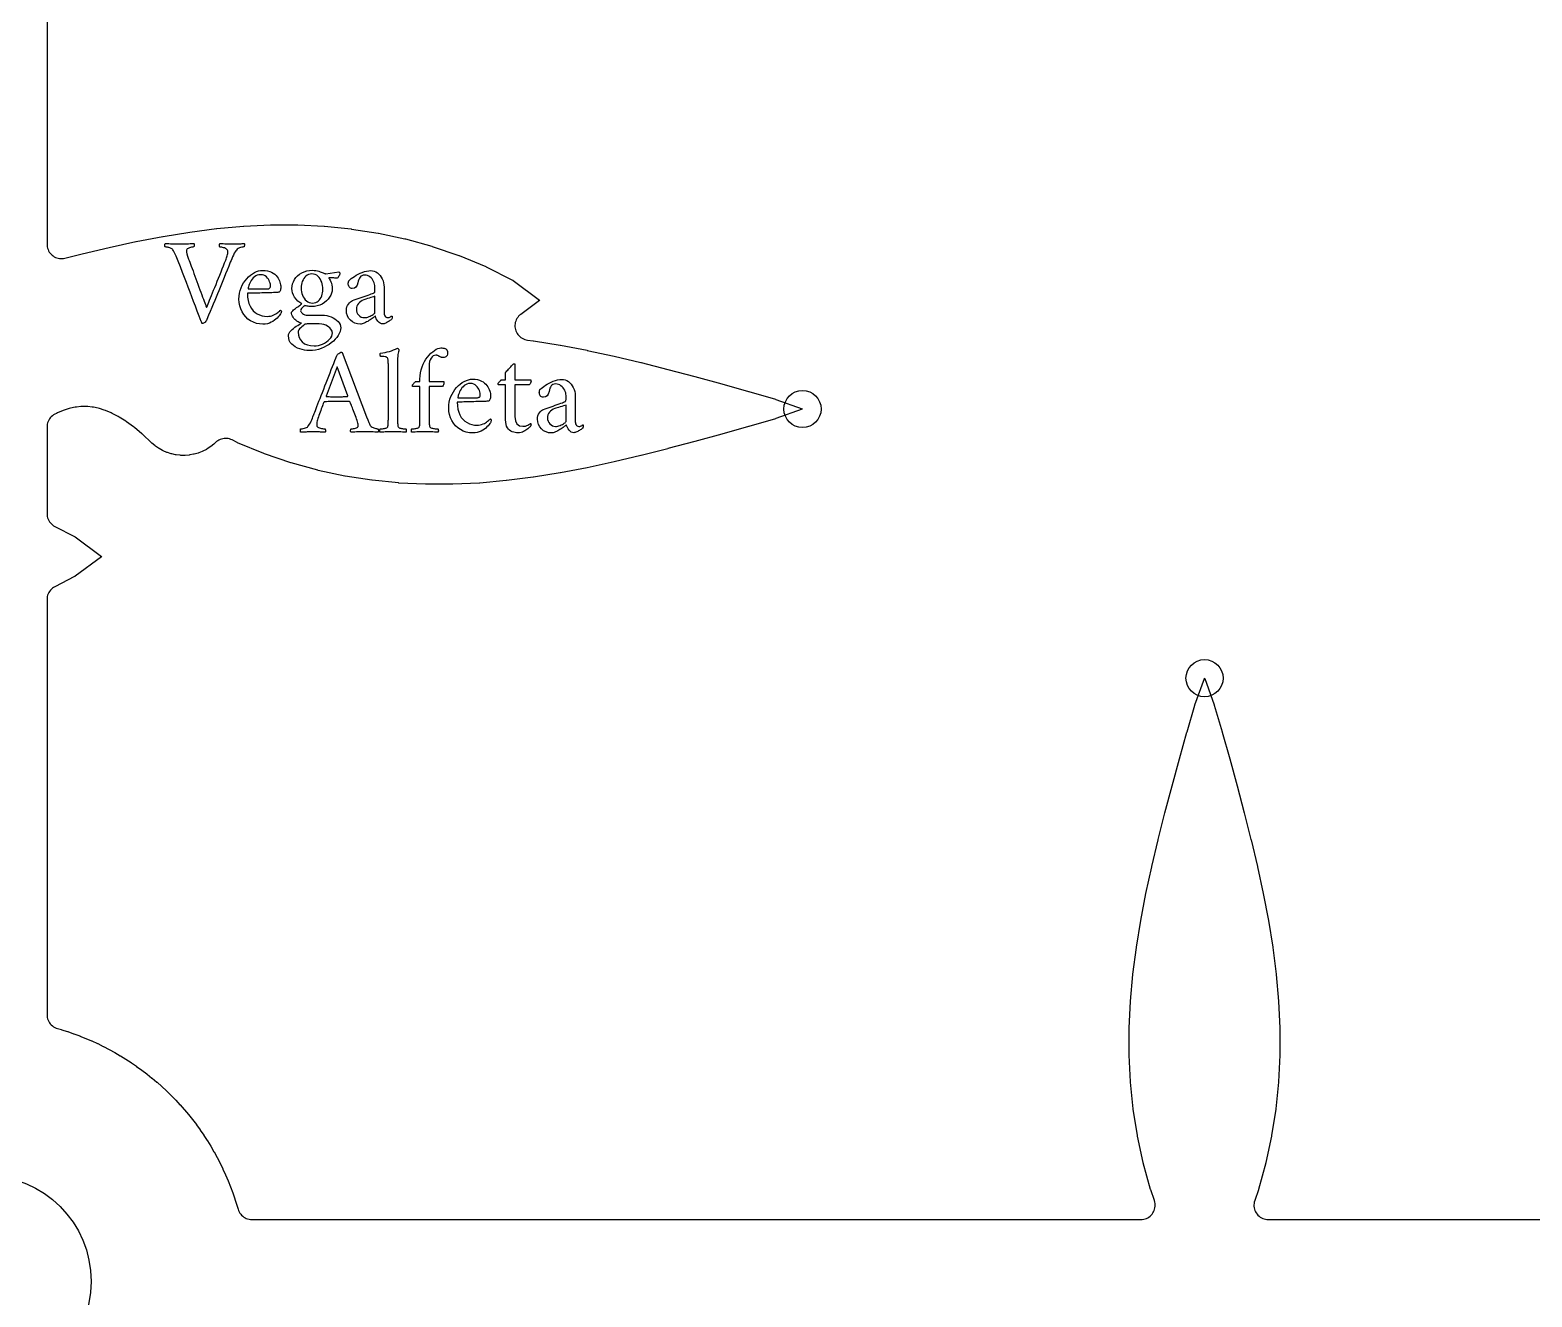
# Model space of a CAD drawing. Header units: millimetres. Extents: x -54 to 54, y -54 to 54.
# Drawn here: x 0.78 to 26.99, y -0.27 to 21.83 of the extents above; entities that cross this region are included whole.
import ezdxf

# ---------------------------------------------------------------- set-up
doc = ezdxf.new("R2010")
doc.units = ezdxf.units.MM
for name, color, linetype in [('CUT_INNER', 6, 'Continuous'), ('ENGRAVE', 7, 'Continuous'), ('TEXT', 5, 'Continuous')]:
    doc.layers.add(name, color=color, linetype=linetype)

msp = doc.modelspace()

# ---------------------------------------------------------------- linework, layer by layer
at = {"layer": 'CUT_INNER'}
msp.add_lwpolyline([(1.08, 46.7017), (1.08, 18.0914), (1.0811, 18.0675), (1.0846, 18.0438), (1.0902, 18.0206), (1.0981, 17.998), (1.1081, 17.9762), (1.1201, 17.9556), (1.134, 17.9361), (1.1498, 17.9181), (1.1672, 17.9017), (1.186, 17.887), (1.2062, 17.8742), (1.2276, 17.8633), (1.2498, 17.8546), (1.2728, 17.848), (1.2963, 17.8436), (1.3202, 17.8416), (1.3441, 17.8418), (1.3679, 17.8443), (1.3913, 17.849), (1.6931, 17.9254), (1.6949, 17.9258), (2.1624, 18.0366), (2.1648, 18.0371), (2.6317, 18.1382), (2.6346, 18.1388), (3.1009, 18.228), (3.1045, 18.2286), (3.5702, 18.3039), (3.5743, 18.3045), (4.0395, 18.3639), (4.0442, 18.3644), (4.5088, 18.4058), (4.514, 18.4062), (4.9781, 18.4279), (4.9838, 18.4281), (5.4474, 18.4284), (5.4536, 18.4283), (5.9168, 18.4058), (5.9233, 18.4053), (6.3863, 18.3585), (6.393, 18.3576), (6.8558, 18.2854), (6.8626, 18.2841), (7.3253, 18.185), (7.3323, 18.1833), (7.7948, 18.0561), (7.8019, 18.0539), (8.2641, 17.8966), (8.2716, 17.8938), (8.733, 17.7029), (8.7418, 17.6988), (9.2024, 17.465), (9.2069, 17.4625), (9.2113, 17.4596), (9.6717, 17.1188), (9.6761, 17.1151), (9.6717, 17.1115), (9.3443, 16.8691), (9.3251, 16.8534), (9.3076, 16.8359), (9.2919, 16.8168), (9.2782, 16.7962), (9.2666, 16.7743), (9.2573, 16.7514), (9.2502, 16.7277), (9.2455, 16.7034), (9.2432, 16.6787), (9.2434, 16.654), (9.246, 16.6293), (9.2511, 16.6051), (9.2585, 16.5815), (9.2682, 16.5587), (9.2802, 16.537), (9.2942, 16.5166), (9.3102, 16.4977), (9.3279, 16.4805), (9.3473, 16.465), (9.3681, 16.4516), (9.3901, 16.4403), (9.4132, 16.4313), (9.437, 16.4246), (9.4614, 16.4202), (9.5627, 16.4073), (9.5668, 16.4067), (10.0325, 16.3314), (10.0361, 16.3307), (10.5024, 16.2415), (10.5053, 16.2409), (10.9722, 16.1399), (10.9746, 16.1393), (11.4421, 16.0286), (11.4439, 16.0281), (11.9119, 15.9097), (11.9133, 15.9093), (12.3811, 15.7853), (12.8509, 15.6566), (13.3206, 15.5244), (13.3219, 15.524), (13.7872, 15.3877), (13.7944, 15.3853), (14.2544, 15.22), (14.2596, 15.2179), (14.2544, 15.2157), (13.7944, 15.0504), (13.7872, 15.0481), (13.3219, 14.9117), (13.3206, 14.9114), (12.8525, 14.7796), (12.3831, 14.651), (11.9133, 14.5264), (11.9119, 14.526), (11.4439, 14.4076), (11.4421, 14.4072), (10.9746, 14.2964), (10.9722, 14.2959), (10.5053, 14.1948), (10.5024, 14.1942), (10.0361, 14.105), (10.0325, 14.1044), (9.5668, 14.0291), (9.5627, 14.0285), (9.0975, 13.9691), (9.0928, 13.9686), (8.6282, 13.9272), (8.623, 13.9268), (8.1589, 13.9051), (8.1532, 13.9049), (7.6896, 13.9046), (7.6834, 13.9047), (7.2202, 13.9272), (7.2137, 13.9277), (6.7507, 13.9745), (6.744, 13.9754), (6.2812, 14.0476), (6.2744, 14.0489), (5.8117, 14.1479), (5.8048, 14.1497), (5.3423, 14.2769), (5.3351, 14.2791), (4.8729, 14.4364), (4.8654, 14.4392), (4.404, 14.6301), (4.3952, 14.6342), (4.3084, 14.6782), (4.2867, 14.688), (4.2641, 14.6956), (4.241, 14.7011), (4.2174, 14.7043), (4.1936, 14.7053), (4.1698, 14.704), (4.1463, 14.7005), (4.1232, 14.6947), (4.1007, 14.6867), (4.0791, 14.6767), (4.0586, 14.6646), (4.0393, 14.6507), (4.0214, 14.635), (3.9988, 14.613), (3.9895, 14.605), (3.9369, 14.5632), (3.9269, 14.556), (3.8704, 14.5196), (3.8598, 14.5135), (3.8, 14.4828), (3.7888, 14.4777), (3.7263, 14.4531), (3.7147, 14.4491), (3.6501, 14.4307), (3.6381, 14.4279), (3.572, 14.4159), (3.5598, 14.4143), (3.4928, 14.4088), (3.4806, 14.4084), (3.4134, 14.4095), (3.4012, 14.4103), (3.3344, 14.418), (3.3223, 14.42), (3.2566, 14.4342), (3.2447, 14.4374), (3.1808, 14.458), (3.1693, 14.4623), (3.1076, 14.489), (3.0966, 14.4945), (3.0379, 14.5271), (3.0275, 14.5336), (2.9722, 14.5719), (2.9625, 14.5793), (2.9089, 14.6248), (2.9043, 14.6289), (2.747, 14.7763), (2.7361, 14.7859), (2.6041, 14.8959), (2.5914, 14.9058), (2.4676, 14.996), (2.4528, 15.006), (2.338, 15.0777), (2.321, 15.0874), (2.2159, 15.1421), (2.1966, 15.1512), (2.1012, 15.1909), (2.0796, 15.1987), (1.9934, 15.2257), (1.9698, 15.2318), (1.891, 15.2482), (1.8659, 15.2521), (1.7921, 15.2598), (1.7662, 15.2611), (1.6942, 15.2611), (1.6683, 15.2598), (1.5945, 15.2521), (1.5694, 15.2482), (1.4906, 15.2318), (1.467, 15.2257), (1.3807, 15.1987), (1.3592, 15.1909), (1.2638, 15.1512), (1.2445, 15.1421), (1.2146, 15.1266), (1.1932, 15.114), (1.1731, 15.0995), (1.1546, 15.083), (1.1379, 15.0647), (1.123, 15.0449), (1.1101, 15.0237), (1.0994, 15.0014), (1.091, 14.9781), (1.0849, 14.9541), (1.0812, 14.9296), (1.08, 14.9048), (1.08, 13.3918), (1.0813, 13.3668), (1.085, 13.3421), (1.0912, 13.3178), (1.0998, 13.2943), (1.1107, 13.2718), (1.1238, 13.2505), (1.1389, 13.2306), (1.156, 13.2123), (1.1748, 13.1958), (1.1951, 13.1813), (1.2168, 13.1689), (1.5615, 12.9939), (1.5661, 12.9913), (1.5704, 12.9884), (2.0308, 12.6476), (2.0353, 12.644), (2.0308, 12.6403), (1.5704, 12.2995), (1.5661, 12.2966), (1.5615, 12.294), (1.2168, 12.1191), (1.1951, 12.1067), (1.1748, 12.0921), (1.156, 12.0756), (1.1389, 12.0574), (1.1238, 12.0374), (1.1107, 12.0161), (1.0998, 11.9936), (1.0912, 11.9701), (1.085, 11.9459), (1.0813, 11.9211), (1.08, 11.8962), (1.08, 4.6534), (1.0812, 4.6286), (1.0849, 4.6041), (1.091, 4.5801), (1.0994, 4.5568), (1.1101, 4.5345), (1.1229, 4.5133), (1.1378, 4.4935), (1.1546, 4.4752), (1.173, 4.4588), (1.1931, 4.4442), (1.2144, 4.4317), (1.237, 4.4213), (1.2604, 4.4132), (1.3309, 4.3928), (1.3339, 4.3919), (1.4383, 4.3588), (1.4412, 4.3578), (1.5449, 4.3222), (1.5478, 4.3212), (1.6505, 4.283), (1.6533, 4.2819), (1.7551, 4.2412), (1.7579, 4.24), (1.8586, 4.1968), (1.8615, 4.1956), (1.9611, 4.1499), (1.9639, 4.1486), (2.0623, 4.1006), (2.0651, 4.0992), (2.1623, 4.0487), (2.1651, 4.0473), (2.2611, 3.9944), (2.2637, 3.9929), (2.3584, 3.9377), (2.361, 3.9362), (2.4543, 3.8787), (2.4569, 3.877), (2.5488, 3.8173), (2.5513, 3.8156), (2.6417, 3.7536), (2.6442, 3.7518), (2.733, 3.6876), (2.7355, 3.6858), (2.8227, 3.6194), (2.8251, 3.6176), (2.9107, 3.5491), (2.913, 3.5471), (2.9969, 3.4766), (2.9992, 3.4746), (3.0813, 3.402), (3.0836, 3.3999), (3.1639, 3.3253), (3.1661, 3.3232), (3.2445, 3.2467), (3.2467, 3.2445), (3.3232, 3.1661), (3.3253, 3.1639), (3.3999, 3.0836), (3.402, 3.0813), (3.4746, 2.9992), (3.4766, 2.9969), (3.5471, 2.913), (3.5491, 2.9107), (3.6176, 2.8251), (3.6194, 2.8227), (3.6858, 2.7355), (3.6876, 2.733), (3.7518, 2.6442), (3.7536, 2.6417), (3.8156, 2.5513), (3.8173, 2.5488), (3.877, 2.4569), (3.8787, 2.4543), (3.9362, 2.361), (3.9377, 2.3584), (3.9929, 2.2637), (3.9944, 2.2611), (4.0473, 2.1651), (4.0487, 2.1623), (4.0992, 2.0651), (4.1006, 2.0623), (4.1486, 1.9639), (4.1499, 1.9611), (4.1956, 1.8615), (4.1968, 1.8586), (4.24, 1.7579), (4.2412, 1.7551), (4.2819, 1.6533), (4.283, 1.6505), (4.3212, 1.5478), (4.3222, 1.5449), (4.3578, 1.4412), (4.3588, 1.4383), (4.3919, 1.3339), (4.3928, 1.3309), (4.4132, 1.2604), (4.4213, 1.237), (4.4317, 1.2144), (4.4442, 1.1931), (4.4588, 1.173), (4.4752, 1.1546), (4.4935, 1.1378), (4.5133, 1.1229), (4.5345, 1.1101), (4.5568, 1.0994), (4.5801, 1.091), (4.6041, 1.0849), (4.6286, 1.0812), (4.6534, 1.08), (20.1624, 1.08), (20.1873, 1.0812), (20.212, 1.085), (20.2362, 1.0912), (20.2597, 1.0997), (20.2821, 1.1106), (20.3034, 1.1236), (20.3233, 1.1387), (20.3416, 1.1557), (20.3581, 1.1745), (20.3726, 1.1948), (20.3851, 1.2165), (20.3953, 1.2392), (20.4032, 1.2629), (20.4087, 1.2873), (20.4117, 1.3121), (20.4123, 1.3371), (20.4103, 1.362), (20.4059, 1.3865), (20.399, 1.4106), (20.3352, 1.5981), (20.333, 1.6052), (20.2058, 2.0677), (20.2041, 2.0747), (20.105, 2.5374), (20.1038, 2.5442), (20.0315, 3.007), (20.0306, 3.0137), (19.9839, 3.4767), (19.9834, 3.4832), (19.9609, 3.9464), (19.9607, 3.9526), (19.9611, 4.4162), (19.9612, 4.4219), (19.9829, 4.886), (19.9833, 4.8912), (20.0247, 5.3558), (20.0252, 5.3605), (20.0846, 5.8257), (20.0852, 5.8298), (20.1605, 6.2955), (20.1611, 6.2991), (20.2504, 6.7654), (20.251, 6.7683), (20.352, 7.2352), (20.3526, 7.2376), (20.4633, 7.7051), (20.4638, 7.7069), (20.5822, 8.1749), (20.5825, 8.1762), (20.7066, 8.6441), (20.8353, 9.1139), (20.9675, 9.5836), (20.9679, 9.5849), (21.1042, 10.0502), (21.1065, 10.0574), (21.2718, 10.5174), (21.274, 10.5225), (21.2762, 10.5174), (21.4415, 10.0574), (21.4438, 10.0502), (21.5801, 9.5849), (21.5805, 9.5836), (21.7123, 9.1155), (21.8409, 8.6461), (21.9655, 8.1762), (21.9658, 8.1749), (22.0842, 7.7069), (22.0847, 7.7051), (22.1954, 7.2376), (22.196, 7.2352), (22.297, 6.7683), (22.2976, 6.7654), (22.3869, 6.2991), (22.3875, 6.2955), (22.4628, 5.8298), (22.4634, 5.8257), (22.5228, 5.3605), (22.5233, 5.3558), (22.5647, 4.8912), (22.5651, 4.886), (22.5868, 4.4219), (22.5869, 4.4162), (22.5873, 3.9526), (22.5871, 3.9464), (22.5646, 3.4832), (22.5641, 3.4767), (22.5174, 3.0137), (22.5165, 3.007), (22.4442, 2.5442), (22.443, 2.5374), (22.3439, 2.0747), (22.3422, 2.0677), (22.215, 1.6052), (22.2128, 1.5981), (22.149, 1.4106), (22.1421, 1.3865), (22.1377, 1.362), (22.1357, 1.3371), (22.1363, 1.3121), (22.1393, 1.2873), (22.1448, 1.2629), (22.1527, 1.2392), (22.1629, 1.2165), (22.1754, 1.1948), (22.1899, 1.1745), (22.2064, 1.1557), (22.2247, 1.1387), (22.2446, 1.1236), (22.2659, 1.1106), (22.2883, 1.0997), (22.3118, 1.0912), (22.336, 1.085), (22.3607, 1.0812), (22.3856, 1.08), (27.9428, 1.08)], dxfattribs=at)
msp.add_circle((0, 0), 1.85, dxfattribs=at)
at = {"layer": 'ENGRAVE'}
for centre, radius in [((0, 15.4308), 35.6208), ((14.2604, 15.2179), 0.324), ((21.274, 10.5234), 0.324)]:
    msp.add_circle(centre, radius, dxfattribs=at)
at = {"layer": 'TEXT'}
for points in [[(3.383, 18.0961), (3.4172, 18.0963), (3.4508, 18.0969), (3.4838, 18.0979), (3.5164, 18.0993), (3.5485, 18.1009), (3.5804, 18.1023), (3.612, 18.1036), (3.6433, 18.1047), (3.6451, 18.0994), (3.6463, 18.0921), (3.6467, 18.0827), (3.6465, 18.0714), (3.6457, 18.0604), (3.6441, 18.0523), (3.6419, 18.047), (3.639, 18.0445), (3.6333, 18.0441), (3.6248, 18.0431), (3.6134, 18.0415), (3.5992, 18.0391), (3.5838, 18.0359), (3.5688, 18.0316), (3.5542, 18.0262), (3.5401, 18.0197), (3.5278, 18.0117), (3.5191, 18.0017), (3.5138, 17.9897), (3.5121, 17.9756), (3.5145, 17.9539), (3.5218, 17.9229), (3.5339, 17.8829), (3.5508, 17.8337), (3.5602, 17.808), (3.571, 17.7785), (3.5833, 17.7451), (3.5971, 17.7078), (3.6119, 17.6675), (3.6274, 17.6253), (3.6436, 17.5809), (3.6605, 17.5346), (3.6778, 17.4873), (3.6952, 17.44), (3.7128, 17.3926), (3.7304, 17.3453), (3.7478, 17.2989), (3.7643, 17.2544), (3.7801, 17.2118), (3.795, 17.1711), (3.8088, 17.1331), (3.8213, 17.0987), (3.8325, 17.068), (3.8423, 17.0409), (3.8504, 17.0185), (3.8566, 17.0019), (3.8607, 16.9911), (3.8627, 16.986), (3.8661, 16.9934), (3.8719, 17.0068), (3.8801, 17.0262), (3.8907, 17.0517), (3.9033, 17.0821), (3.9173, 17.1165), (3.9329, 17.1547), (3.9499, 17.1969), (3.9681, 17.2421), (3.9873, 17.2896), (4.0074, 17.3395), (4.0284, 17.3916), (4.05, 17.445), (4.0717, 17.4989), (4.0935, 17.5531), (4.1155, 17.6078), (4.1372, 17.6618), (4.1583, 17.7143), (4.1786, 17.7651), (4.1983, 17.8143), (4.2056, 17.8328), (4.2123, 17.8519), (4.2185, 17.8716), (4.2242, 17.8917), (4.2289, 17.9114), (4.2322, 17.9294), (4.2342, 17.9458), (4.2349, 17.9606), (4.2331, 17.9767), (4.2277, 17.9907), (4.2186, 18.0025), (4.2059, 18.0122), (4.1911, 18.0201), (4.1758, 18.0267), (4.1599, 18.032), (4.1435, 18.0359), (4.1281, 18.0387), (4.1153, 18.0407), (4.105, 18.0419), (4.0972, 18.0423), (4.0935, 18.0458), (4.0908, 18.0517), (4.0892, 18.0603), (4.0886, 18.0714), (4.0892, 18.0827), (4.0908, 18.0921), (4.0935, 18.0994), (4.0972, 18.1047), (4.1259, 18.1036), (4.1537, 18.1023), (4.1807, 18.1009), (4.207, 18.0993), (4.2332, 18.0979), (4.2602, 18.0969), (4.288, 18.0963), (4.3167, 18.0961), (4.3401, 18.0962), (4.361, 18.0964), (4.3794, 18.0967), (4.3952, 18.0972), (4.4096, 18.0978), (4.424, 18.0985), (4.4381, 18.0994), (4.4522, 18.1004), (4.467, 18.1015), (4.4834, 18.1026), (4.5014, 18.1036), (4.521, 18.1047), (4.5228, 18.0993), (4.5237, 18.0918), (4.5239, 18.0821), (4.5232, 18.0703), (4.522, 18.059), (4.5205, 18.0509), (4.5188, 18.0461), (4.5167, 18.0445), (4.5082, 18.0438), (4.4955, 18.0418), (4.4786, 18.0384), (4.4576, 18.0337), (4.4356, 18.027), (4.4159, 18.0176), (4.3985, 18.0055), (4.3834, 17.9907), (4.3729, 17.9772), (4.361, 17.9582), (4.3477, 17.9336), (4.3328, 17.9036), (4.3177, 17.8711), (4.3035, 17.8393), (4.2902, 17.8082), (4.2779, 17.7777), (4.2495, 17.7071), (4.2223, 17.6395), (4.1963, 17.5748), (4.1715, 17.5131), (4.1474, 17.4534), (4.1236, 17.3948), (4.1001, 17.3372), (4.0768, 17.2808), (4.0535, 17.2243), (4.0297, 17.1668), (4.0056, 17.1081), (3.9811, 17.0484), (3.9555, 16.9866), (3.9284, 16.9215), (3.8996, 16.8532), (3.8692, 16.7817), (3.8604, 16.7629), (3.8512, 16.7473), (3.8416, 16.7349), (3.8316, 16.7257), (3.8213, 16.7192), (3.8108, 16.7144), (3.8003, 16.7116), (3.7896, 16.7107), (3.7865, 16.7116), (3.7837, 16.7142), (3.7811, 16.7185), (3.7788, 16.7247), (3.7767, 16.7312), (3.7745, 16.7368), (3.7724, 16.7414), (3.7702, 16.7451), (3.7353, 16.8371), (3.7017, 16.9261), (3.6692, 17.0119), (3.6379, 17.0947), (3.6071, 17.1762), (3.5761, 17.2585), (3.5448, 17.3413), (3.5132, 17.4249), (3.4804, 17.511), (3.4457, 17.6013), (3.4089, 17.696), (3.3701, 17.7949), (3.3583, 17.8253), (3.3467, 17.8541), (3.3352, 17.8813), (3.3238, 17.9068), (3.3122, 17.931), (3.2999, 17.9541), (3.2869, 17.9762), (3.2733, 17.9972), (3.2668, 18.0054), (3.2582, 18.0128), (3.2475, 18.0193), (3.2346, 18.0251), (3.2207, 18.0301), (3.2069, 18.0343), (3.1932, 18.0376), (3.1797, 18.0402), (3.1671, 18.0421), (3.1563, 18.0434), (3.1472, 18.0442), (3.1399, 18.0445), (3.139, 18.0463), (3.1383, 18.0517), (3.1379, 18.0608), (3.1378, 18.0735), (3.1379, 18.0864), (3.1383, 18.0958), (3.139, 18.102), (3.1399, 18.1047), (3.1749, 18.1036), (3.2069, 18.1023), (3.2357, 18.1009), (3.2615, 18.0993), (3.2872, 18.0979), (3.316, 18.0969), (3.348, 18.0963), (3.383, 18.0961)], [(4.577, 17.2356), (4.579, 17.1716), (4.5872, 17.113), (4.6016, 17.0597), (4.6222, 17.0119), (4.6478, 16.9696), (4.6775, 16.9331), (4.7113, 16.9023), (4.7491, 16.8774), (4.7897, 16.8581), (4.8319, 16.8443), (4.8757, 16.8361), (4.9212, 16.8333), (4.9496, 16.8346), (4.9766, 16.8384), (5.0023, 16.8448), (5.0266, 16.8537), (5.0493, 16.8644), (5.0702, 16.8758), (5.0891, 16.888), (5.1062, 16.9011), (5.1211, 16.9138), (5.1336, 16.925), (5.1437, 16.9348), (5.1514, 16.943), (5.1528, 16.9426), (5.1549, 16.9411), (5.1576, 16.9388), (5.161, 16.9355), (5.1643, 16.9314), (5.1667, 16.9266), (5.1681, 16.9212), (5.1686, 16.9151), (5.1678, 16.9062), (5.1654, 16.8968), (5.1613, 16.8868), (5.1557, 16.8763), (5.1446, 16.8605), (5.1309, 16.8433), (5.1145, 16.8245), (5.0954, 16.8043), (5.0737, 16.7839), (5.0492, 16.7647), (5.022, 16.7468), (4.9922, 16.73), (4.9598, 16.7159), (4.9249, 16.7058), (4.8877, 16.6998), (4.848, 16.6978), (4.7885, 16.7014), (4.7324, 16.7123), (4.6798, 16.7304), (4.6308, 16.7559), (4.586, 16.7875), (4.5463, 16.8242), (4.5118, 16.866), (4.4823, 16.9129), (4.4588, 16.9639), (4.442, 17.0178), (4.4319, 17.0747), (4.4285, 17.1345), (4.4309, 17.1863), (4.4379, 17.2364), (4.4497, 17.2847), (4.4662, 17.3313), (4.4865, 17.3756), (4.5097, 17.4168), (4.536, 17.4552), (4.5651, 17.4905), (4.5965, 17.5226), (4.6294, 17.551), (4.6638, 17.5758), (4.6996, 17.597), (4.7359, 17.614), (4.7717, 17.6261), (4.8069, 17.6333), (4.8416, 17.6357), (4.8868, 17.6337), (4.9279, 17.6277), (4.9648, 17.6176), (4.9976, 17.6035), (5.0266, 17.5864), (5.0524, 17.5674), (5.075, 17.5466), (5.0944, 17.5239), (5.1108, 17.5002), (5.1245, 17.4765), (5.1355, 17.4529), (5.1438, 17.4292), (5.15, 17.4065), (5.1543, 17.3857), (5.1569, 17.3667), (5.1578, 17.3496), (5.1571, 17.3282), (5.1551, 17.3093), (5.1518, 17.2927), (5.1471, 17.2786), (5.1405, 17.2672), (5.1315, 17.2587), (5.12, 17.2532), (5.1062, 17.2507), (5.0942, 17.2496), (5.0774, 17.2488), (5.056, 17.248), (5.0298, 17.2474), (5.0003, 17.2468), (4.9688, 17.2461), (4.9352, 17.2452), (4.8997, 17.2442), (4.8632, 17.2431), (4.8271, 17.2421), (4.7912, 17.241), (4.7555, 17.2399), (4.7214, 17.2389), (4.6899, 17.238), (4.6611, 17.2373), (4.6351, 17.2367), (4.6129, 17.2362), (4.5958, 17.2359), (4.5838, 17.2357), (4.577, 17.2356)], [(4.5877, 17.313), (4.9298, 17.313), (4.9391, 17.3137), (4.9478, 17.3157), (4.9558, 17.3191), (4.9631, 17.3238), (4.9694, 17.3303), (4.9742, 17.3389), (4.9774, 17.3496), (4.9793, 17.3625), (4.9791, 17.3768), (4.9766, 17.3937), (4.9716, 17.4133), (4.9642, 17.4357), (4.9543, 17.4588), (4.9419, 17.4808), (4.9269, 17.5018), (4.9093, 17.5217), (4.8888, 17.5387), (4.865, 17.5508), (4.8378, 17.558), (4.8072, 17.5604), (4.7753, 17.5581), (4.7464, 17.551), (4.7204, 17.5393), (4.6974, 17.5228), (4.6771, 17.5033), (4.659, 17.4825), (4.6432, 17.4603), (4.6297, 17.4367), (4.6183, 17.4132), (4.6087, 17.391), (4.601, 17.3702), (4.5953, 17.3507), (4.5912, 17.3342), (4.5885, 17.3225), (4.5874, 17.3154), (4.5877, 17.313)], [(5.8785, 16.8548), (5.9198, 16.8529), (5.96, 16.8473), (5.9989, 16.8379), (6.0366, 16.8247), (6.072, 16.8084), (6.1039, 16.7897), (6.1322, 16.7686), (6.1571, 16.7451), (6.1773, 16.7197), (6.1918, 16.6929), (6.2005, 16.6648), (6.2033, 16.6354), (6.2006, 16.6028), (6.1923, 16.5698), (6.1785, 16.5362), (6.1592, 16.502), (6.1352, 16.4681), (6.1073, 16.4353), (6.0755, 16.4036), (6.0399, 16.3729), (6.0007, 16.3442), (5.9586, 16.3183), (5.9136, 16.2953), (5.8656, 16.275), (5.8154, 16.2586), (5.7639, 16.2468), (5.7111, 16.2398), (5.6569, 16.2374), (5.615, 16.2391), (5.573, 16.2444), (5.5311, 16.2531), (5.4891, 16.2654), (5.4489, 16.2812), (5.4122, 16.3006), (5.379, 16.3237), (5.3493, 16.3503), (5.3248, 16.3807), (5.3073, 16.4146), (5.2968, 16.4522), (5.2934, 16.4934), (5.2959, 16.5168), (5.3036, 16.5397), (5.3163, 16.562), (5.3342, 16.5838), (5.3555, 16.6047), (5.3783, 16.6246), (5.4028, 16.6435), (5.4289, 16.6612), (5.4546, 16.6773), (5.4778, 16.6913), (5.4987, 16.7032), (5.5171, 16.7128), (5.4986, 16.7201), (5.4797, 16.729), (5.4604, 16.7395), (5.4407, 16.7516), (5.4216, 16.7653), (5.4039, 16.7809), (5.3877, 16.7981), (5.373, 16.8172), (5.3607, 16.8378), (5.352, 16.8599), (5.3467, 16.8835), (5.345, 16.9086), (5.3557, 16.9198), (5.3684, 16.932), (5.3831, 16.9451), (5.3998, 16.9592), (5.4176, 16.9735), (5.4353, 16.9874), (5.4531, 17.0009), (5.4708, 17.014), (5.4876, 17.026), (5.5023, 17.0361), (5.515, 17.0443), (5.5257, 17.0506), (5.4888, 17.074), (5.4555, 17.1014), (5.4259, 17.1327), (5.3998, 17.1678), (5.3787, 17.2051), (5.3635, 17.2429), (5.3545, 17.281), (5.3514, 17.3195), (5.3543, 17.3607), (5.363, 17.4004), (5.3775, 17.4387), (5.3977, 17.4755), (5.423, 17.5098), (5.4525, 17.5408), (5.4864, 17.5684), (5.5246, 17.5927), (5.5662, 17.6125), (5.6104, 17.6266), (5.6571, 17.6351), (5.7064, 17.6379), (5.7395, 17.6367), (5.7699, 17.6333), (5.7976, 17.6276), (5.8226, 17.6196), (5.845, 17.6109), (5.8651, 17.6032), (5.8827, 17.5964), (5.8979, 17.5906), (5.9111, 17.5859), (5.9207, 17.5825), (5.9267, 17.5805), (5.9291, 17.5798), (5.9305, 17.5795), (5.9336, 17.5787), (5.9385, 17.5774), (5.9452, 17.5755), (6.1711, 17.6078), (6.1796, 17.604), (6.1856, 17.5992), (6.1892, 17.5932), (6.1904, 17.5863), (6.1895, 17.5787), (6.1867, 17.5688), (6.182, 17.5566), (6.1754, 17.5422), (6.1677, 17.5278), (6.1598, 17.5161), (6.1516, 17.5069), (6.1431, 17.5002), (6.1298, 17.5012), (6.1157, 17.5021), (6.1008, 17.5028), (6.085, 17.5034), (6.0694, 17.504), (6.0549, 17.5048), (6.0415, 17.5057), (6.0291, 17.5067), (6.0187, 17.5076), (6.0113, 17.5083), (6.0069, 17.5087), (6.0054, 17.5088), (6.0017, 17.5084), (5.999, 17.5072), (5.9974, 17.5052), (5.9968, 17.5024), (6.0021, 17.4952), (6.0095, 17.4822), (6.0188, 17.4634), (6.0302, 17.4389), (6.041, 17.4103), (6.0487, 17.3795), (6.0534, 17.3463), (6.0549, 17.3109), (6.052, 17.2745), (6.0433, 17.2383), (6.0289, 17.2024), (6.0087, 17.1668), (5.9834, 17.1328), (5.9538, 17.1019), (5.9199, 17.0742), (5.8817, 17.0495), (5.8401, 17.0293), (5.7959, 17.0148), (5.7492, 17.0061), (5.6999, 17.0033), (5.6854, 17.0037), (5.6698, 17.0049), (5.6532, 17.0069), (5.6354, 17.0097), (5.6183, 17.0129), (5.6037, 17.0162), (5.5914, 17.0194), (5.5816, 17.0226), (5.5678, 17.0144), (5.5545, 17.0049), (5.5415, 16.994), (5.5289, 16.9817), (5.5181, 16.9688), (5.5104, 16.9559), (5.5057, 16.943), (5.5042, 16.9301), (5.5062, 16.9216), (5.5122, 16.9113), (5.5223, 16.8991), (5.5364, 16.8849), (5.5545, 16.8718), (5.5762, 16.8623), (5.6018, 16.8567), (5.6311, 16.8548)], [(5.6978, 17.5734), (5.6689, 17.5711), (5.6424, 17.5642), (5.6183, 17.5528), (5.5967, 17.5368), (5.5775, 17.5173), (5.5607, 17.4954), (5.5463, 17.471), (5.5343, 17.4443), (5.5249, 17.416), (5.5182, 17.3873), (5.5141, 17.358), (5.5128, 17.3281), (5.5143, 17.2961), (5.5187, 17.2646), (5.5261, 17.2337), (5.5364, 17.2033), (5.5496, 17.1746), (5.5655, 17.1485), (5.584, 17.1251), (5.6053, 17.1044), (5.6291, 17.0874), (5.6553, 17.0753), (5.6839, 17.0681), (5.715, 17.0656), (5.7429, 17.0679), (5.7685, 17.0745), (5.7918, 17.0856), (5.8129, 17.1011), (5.8316, 17.1201), (5.8478, 17.1415), (5.8617, 17.1653), (5.8731, 17.1915), (5.8821, 17.2191), (5.8885, 17.2472), (5.8923, 17.2756), (5.8936, 17.3044), (5.8922, 17.3374), (5.8882, 17.3698), (5.8815, 17.4014), (5.8721, 17.4324), (5.8599, 17.4618), (5.8452, 17.4884), (5.8277, 17.5123), (5.8075, 17.5336), (5.7845, 17.551), (5.7586, 17.5634), (5.7297, 17.5709), (5.6978, 17.5734)], [(6.7304, 17.6314), (6.7601, 17.629), (6.7888, 17.6218), (6.8165, 17.6097), (6.8434, 17.5927), (6.8684, 17.5717), (6.891, 17.5475), (6.9109, 17.5201), (6.9283, 17.4895), (6.9425, 17.4561), (6.9525, 17.4206), (6.9586, 17.383), (6.9606, 17.3432), (6.9606, 16.9108), (6.9615, 16.8911), (6.9644, 16.8728), (6.9691, 16.8561), (6.9757, 16.8408), (6.9844, 16.8281), (6.9956, 16.8191), (7.0091, 16.8136), (7.0251, 16.8118), (7.0394, 16.8126), (7.052, 16.815), (7.0631, 16.8191), (7.0725, 16.8247), (7.0803, 16.8305), (7.0865, 16.8349), (7.091, 16.838), (7.094, 16.8398), (7.096, 16.8394), (7.0977, 16.8381), (7.0992, 16.8361), (7.1004, 16.8333), (7.1014, 16.8302), (7.1021, 16.8274), (7.1025, 16.8248), (7.1026, 16.8226), (7.1019, 16.8111), (7.0999, 16.8005), (7.0965, 16.7907), (7.0918, 16.7817), (7.0844, 16.7758), (7.0749, 16.7688), (7.0634, 16.7607), (7.0499, 16.7516), (7.0352, 16.7421), (7.0203, 16.7333), (7.0051, 16.7249), (6.9896, 16.7171), (6.9745, 16.7105), (6.9603, 16.7058), (6.9471, 16.703), (6.9348, 16.7021), (6.9128, 16.7049), (6.892, 16.7134), (6.8725, 16.7275), (6.8541, 16.7473), (6.8379, 16.77), (6.8248, 16.793), (6.8148, 16.8162), (6.8079, 16.8398), (6.8021, 16.8345), (6.7936, 16.8274), (6.7822, 16.8184), (6.7681, 16.8075), (6.7519, 16.7956), (6.7344, 16.7836), (6.7158, 16.7714), (6.696, 16.7591), (6.6756, 16.7471), (6.6554, 16.736), (6.6353, 16.7256), (6.6153, 16.7161), (6.5962, 16.7081), (6.5785, 16.7023), (6.5623, 16.6989), (6.5476, 16.6978), (6.4979, 16.7021), (6.4524, 16.7153), (6.4108, 16.7371), (6.3733, 16.7677), (6.3422, 16.8046), (6.3201, 16.8454), (6.3067, 16.8901), (6.3023, 16.9387), (6.3045, 16.9698), (6.3112, 16.9987), (6.3223, 17.0252), (6.3378, 17.0495), (6.3555, 17.0706), (6.373, 17.0874), (6.3904, 17.1001), (6.4077, 17.1087), (6.4387, 17.1196), (6.4715, 17.131), (6.5059, 17.1428), (6.5422, 17.1549), (6.5787, 17.1672), (6.614, 17.1794), (6.6481, 17.1914), (6.6809, 17.2033), (6.7111, 17.2145), (6.7369, 17.2243), (6.7584, 17.2328), (6.7756, 17.2399), (6.7834, 17.2433), (6.7896, 17.2472), (6.7941, 17.2514), (6.7971, 17.256), (6.799, 17.262), (6.8003, 17.2703), (6.8011, 17.2808), (6.8014, 17.2937), (6.8014, 17.3496), (6.7999, 17.3732), (6.7955, 17.3967), (6.7881, 17.42), (6.7777, 17.4432), (6.7648, 17.4654), (6.7498, 17.4857), (6.7326, 17.5041), (6.7132, 17.5206), (6.6921, 17.5343), (6.6696, 17.544), (6.6458, 17.5499), (6.6207, 17.5518), (6.5956, 17.5497), (6.5739, 17.5432), (6.5558, 17.5325), (6.5411, 17.5174), (6.5291, 17.4985), (6.5191, 17.476), (6.5108, 17.4501), (6.5045, 17.4206), (6.4911, 17.3764), (6.4701, 17.3448), (6.4416, 17.3258), (6.4056, 17.3195), (6.3894, 17.3212), (6.3752, 17.3265), (6.363, 17.3352), (6.3529, 17.3475), (6.3449, 17.3617), (6.3391, 17.3765), (6.3357, 17.3918), (6.3346, 17.4077), (6.3348, 17.4117), (6.3357, 17.4171), (6.337, 17.424), (6.3389, 17.4324), (6.3412, 17.441), (6.3437, 17.4483), (6.3465, 17.4544), (6.3496, 17.4593), (6.3675, 17.4751), (6.3889, 17.4921), (6.4138, 17.5106), (6.4421, 17.5303), (6.4733, 17.5501), (6.5064, 17.5685), (6.5416, 17.5856), (6.5787, 17.6013), (6.6169, 17.6145), (6.6549, 17.6239), (6.6927, 17.6296), (6.7304, 17.6314)], [(6.6185, 16.8118), (6.6372, 16.8129), (6.6567, 16.8161), (6.677, 16.8215), (6.6981, 16.829), (6.7189, 16.8378), (6.7379, 16.847), (6.7554, 16.8566), (6.7713, 16.8667), (6.7845, 16.8763), (6.7939, 16.8847), (6.7995, 16.8919), (6.8014, 16.8978), (6.8014, 17.184), (6.7796, 17.1771), (6.7552, 17.1694), (6.728, 17.161), (6.6981, 17.1517), (6.669, 17.1426), (6.6438, 17.1345), (6.6227, 17.1275), (6.6056, 17.1216), (6.5789, 17.1096), (6.5545, 17.0952), (6.5326, 17.0784), (6.5131, 17.0592), (6.4971, 17.0375), (6.4857, 17.0135), (6.4788, 16.987), (6.4766, 16.9581), (6.4791, 16.9299), (6.4868, 16.9035), (6.4996, 16.8788), (6.5174, 16.8559), (6.5391, 16.8366), (6.5632, 16.8228), (6.5896, 16.8145), (6.6185, 16.8118)], [(5.7817, 16.7064), (5.7705, 16.7063), (5.7561, 16.7061), (5.7387, 16.7058), (5.7182, 16.7053), (5.6965, 16.7047), (5.6752, 16.704), (5.6545, 16.7031), (5.6343, 16.7021), (5.6164, 16.7009), (5.6023, 16.6994), (5.5922, 16.6976), (5.5859, 16.6956), (5.568, 16.6838), (5.5488, 16.6698), (5.5282, 16.6537), (5.5063, 16.6354), (5.4866, 16.6159), (5.4724, 16.5961), (5.464, 16.5761), (5.4612, 16.5558), (5.4657, 16.5073), (5.4794, 16.463), (5.5023, 16.4229), (5.5343, 16.3869), (5.5746, 16.3573), (5.6225, 16.3361), (5.6779, 16.3234), (5.7408, 16.3191), (5.7774, 16.3212), (5.814, 16.3272), (5.8505, 16.3373), (5.8871, 16.3514), (5.9222, 16.3688), (5.9543, 16.3885), (5.9835, 16.4107), (6.0097, 16.4353), (6.0314, 16.4615), (6.0468, 16.4886), (6.0561, 16.5164), (6.0592, 16.545), (6.0575, 16.5606), (6.0522, 16.577), (6.0435, 16.5944), (6.0312, 16.6128), (6.0152, 16.631), (5.9952, 16.648), (5.9711, 16.6638), (5.943, 16.6784), (5.9104, 16.6906), (5.8726, 16.6994), (5.8297, 16.7046), (5.7817, 16.7064)], [(7.0348, 15.9902), (7.0347, 16.0026), (7.0345, 16.0163), (7.0342, 16.0311), (7.0337, 16.0472), (7.0327, 16.063), (7.0307, 16.077), (7.0278, 16.0893), (7.024, 16.0999), (7.0179, 16.1107), (7.0081, 16.1193), (6.9948, 16.1257), (6.9778, 16.13), (6.9586, 16.1328), (6.9388, 16.1349), (6.9183, 16.1361), (6.8971, 16.1365), (6.8961, 16.1382), (6.8952, 16.1432), (6.8945, 16.1516), (6.8939, 16.1634), (6.8938, 16.1753), (6.8947, 16.1841), (6.8965, 16.1898), (6.8992, 16.1924), (6.9388, 16.1976), (6.9778, 16.2045), (7.0162, 16.2132), (7.0541, 16.2236), (7.0912, 16.2354), (7.1273, 16.2481), (7.1622, 16.2617), (7.1961, 16.2763), (7.2004, 16.2756), (7.2045, 16.2733), (7.2084, 16.2697), (7.2123, 16.2645), (7.2155, 16.2586), (7.2179, 16.2529), (7.2193, 16.2473), (7.2198, 16.2419), (7.219, 16.2389), (7.2168, 16.2301), (7.2131, 16.2153), (7.2079, 16.1946), (7.2028, 16.1683), (7.1991, 16.137), (7.1969, 16.1006), (7.1961, 16.059), (7.1961, 15.0608), (7.1962, 15.0376), (7.1964, 15.0151), (7.1967, 14.9935), (7.1972, 14.9726), (7.1982, 14.9531), (7.2001, 14.9355), (7.203, 14.9198), (7.2069, 14.9059), (7.2104, 14.9007), (7.2168, 14.8957), (7.226, 14.891), (7.2381, 14.8866), (7.2518, 14.8826), (7.266, 14.8793), (7.2808, 14.8767), (7.2962, 14.8747), (7.3106, 14.8733), (7.3228, 14.8723), (7.3327, 14.8717), (7.3403, 14.8715), (7.3431, 14.8664), (7.3454, 14.8597), (7.3469, 14.8513), (7.3478, 14.8414), (7.3477, 14.8314), (7.3464, 14.8231), (7.3439, 14.8164), (7.3403, 14.8113), (7.3089, 14.8134), (7.2795, 14.8153), (7.2519, 14.8171), (7.2262, 14.8188), (7.2007, 14.8202), (7.1735, 14.8212), (7.1448, 14.8218), (7.1144, 14.822), (7.085, 14.8218), (7.0571, 14.8212), (7.0307, 14.8202), (7.0057, 14.8188), (6.9805, 14.8171), (6.9533, 14.8153), (6.924, 14.8134), (6.8928, 14.8113), (6.8891, 14.8164), (6.8866, 14.8231), (6.8853, 14.8314), (6.8853, 14.8414), (6.8861, 14.8513), (6.8877, 14.8597), (6.8899, 14.8664), (6.8928, 14.8715), (6.9003, 14.8717), (6.91, 14.8723), (6.9218, 14.8733), (6.9358, 14.8747), (6.9507, 14.8767), (6.9654, 14.8793), (6.9798, 14.8826), (6.9939, 14.8866), (7.0063, 14.891), (7.0154, 14.8957), (7.0213, 14.9007), (7.024, 14.9059), (7.0278, 14.9198), (7.0307, 14.9355), (7.0327, 14.9531), (7.0337, 14.9726), (7.0342, 14.9935), (7.0345, 15.0151), (7.0347, 15.0376), (7.0348, 15.0608)], [(7.9491, 16.2828), (7.9706, 16.2825), (7.9881, 16.2817), (8.0013, 16.2803), (8.0104, 16.2785), (8.018, 16.2755), (8.0268, 16.2709), (8.0368, 16.2647), (8.048, 16.2569), (8.0513, 16.253), (8.0547, 16.2478), (8.0583, 16.2412), (8.062, 16.2333), (8.0653, 16.2247), (8.0677, 16.2161), (8.0691, 16.2075), (8.0695, 16.1989), (8.0676, 16.1735), (8.0617, 16.1534), (8.052, 16.1386), (8.0383, 16.1289), (8.0234, 16.1228), (8.0096, 16.1185), (7.997, 16.1158), (7.9856, 16.115), (7.9781, 16.1154), (7.9706, 16.1166), (7.9631, 16.1186), (7.9555, 16.1214), (7.9479, 16.1248), (7.9399, 16.1284), (7.9317, 16.1323), (7.9233, 16.1365), (7.915, 16.1414), (7.9077, 16.1456), (7.9011, 16.149), (7.8953, 16.1515), (7.8892, 16.1534), (7.8818, 16.1548), (7.8731, 16.1556), (7.863, 16.1558), (7.8401, 16.1527), (7.8186, 16.1435), (7.7987, 16.128), (7.7802, 16.1064), (7.7648, 16.0785), (7.7541, 16.0445), (7.7481, 16.0043), (7.7468, 15.9579), (7.7468, 15.6976), (7.9964, 15.6976), (8.0002, 15.6965), (8.0028, 15.6933), (8.0045, 15.6879), (8.005, 15.6804), (8.005, 15.6784), (8.005, 15.6766), (8.005, 15.6752), (8.005, 15.6739), (8.0033, 15.6571), (7.998, 15.6411), (7.9893, 15.6259), (7.977, 15.6116), (7.7468, 15.6116), (7.7468, 15.0608), (7.7469, 15.0376), (7.7471, 15.0151), (7.7475, 14.9935), (7.7479, 14.9726), (7.7489, 14.9531), (7.7509, 14.9355), (7.7538, 14.9198), (7.7576, 14.9059), (7.7613, 14.9007), (7.7681, 14.8957), (7.778, 14.891), (7.7909, 14.8866), (7.8057, 14.8826), (7.8211, 14.8793), (7.8369, 14.8767), (7.8533, 14.8747), (7.8687, 14.8733), (7.8816, 14.8723), (7.8919, 14.8717), (7.8996, 14.8715), (7.9025, 14.8664), (7.9047, 14.8597), (7.9062, 14.8513), (7.9071, 14.8414), (7.907, 14.8314), (7.9058, 14.8231), (7.9033, 14.8164), (7.8996, 14.8113), (7.868, 14.8134), (7.8377, 14.8153), (7.8088, 14.8171), (7.7813, 14.8188), (7.7538, 14.8202), (7.7253, 14.8212), (7.6958, 14.8218), (7.6651, 14.822), (7.6357, 14.8218), (7.6078, 14.8212), (7.5814, 14.8202), (7.5565, 14.8188), (7.5312, 14.8171), (7.504, 14.8153), (7.4748, 14.8134), (7.4435, 14.8113), (7.4398, 14.8164), (7.4373, 14.8231), (7.4361, 14.8314), (7.436, 14.8414), (7.4369, 14.8513), (7.4384, 14.8597), (7.4406, 14.8664), (7.4435, 14.8715), (7.451, 14.8717), (7.4607, 14.8723), (7.4726, 14.8733), (7.4865, 14.8747), (7.5015, 14.8767), (7.5161, 14.8793), (7.5305, 14.8826), (7.5446, 14.8866), (7.557, 14.891), (7.5661, 14.8957), (7.5721, 14.9007), (7.5747, 14.9059), (7.5786, 14.9198), (7.5815, 14.9355), (7.5834, 14.9531), (7.5844, 14.9726), (7.5849, 14.9935), (7.5852, 15.0151), (7.5854, 15.0376), (7.5855, 15.0608), (7.5855, 15.6116), (7.4629, 15.6116), (7.4609, 15.612), (7.4591, 15.6134), (7.4576, 15.6158), (7.4564, 15.6191), (7.4555, 15.6226), (7.4548, 15.6258), (7.4544, 15.6286), (7.4543, 15.6309), (7.4551, 15.6338), (7.4575, 15.6382), (7.4615, 15.644), (7.4672, 15.6514), (7.4737, 15.6594), (7.4804, 15.6672), (7.4871, 15.675), (7.4941, 15.6825), (7.5002, 15.6891), (7.5046, 15.6938), (7.5072, 15.6967), (7.5081, 15.6976), (7.5855, 15.6976), (7.5855, 15.7385), (7.5879, 15.7946), (7.5949, 15.8487), (7.6067, 15.901), (7.6231, 15.9515), (7.6432, 15.9994), (7.6659, 16.0442), (7.6911, 16.086), (7.7189, 16.1246), (7.7482, 16.1597), (7.778, 16.1908), (7.8084, 16.2178), (7.8394, 16.2408), (7.8696, 16.2592), (7.898, 16.2723), (7.9245, 16.2801), (7.9491, 16.2828)], [(5.7311, 15.1103), (5.7324, 15.1136), (5.7362, 15.1235), (5.7426, 15.14), (5.7515, 15.163), (5.7626, 15.1917), (5.7755, 15.2251), (5.79, 15.2632), (5.8064, 15.3061), (5.8242, 15.3525), (5.8432, 15.4015), (5.8635, 15.4531), (5.8849, 15.5072), (5.907, 15.563), (5.9293, 15.6196), (5.9517, 15.677), (5.9742, 15.7353), (5.9966, 15.7933), (6.0186, 15.8501), (6.0401, 15.9057), (6.0613, 15.9601), (6.0817, 16.0122), (6.1008, 16.0612), (6.1188, 16.1069), (6.1355, 16.1494), (6.1411, 16.1583), (6.1492, 16.1677), (6.1599, 16.1776), (6.1732, 16.1881), (6.1868, 16.1975), (6.1987, 16.2042), (6.2089, 16.2083), (6.2173, 16.2096), (6.2192, 16.2095), (6.2208, 16.2093), (6.2219, 16.209), (6.2227, 16.2085), (6.2234, 16.2079), (6.2245, 16.2072), (6.2261, 16.2063), (6.228, 16.2053), (6.6561, 15.0823), (6.6773, 15.0269), (6.6933, 14.9855), (6.7041, 14.9581), (6.7099, 14.9447), (6.7166, 14.9332), (6.7258, 14.9226), (6.7376, 14.9128), (6.7519, 14.9038), (6.7675, 14.8958), (6.7831, 14.889), (6.7987, 14.8834), (6.8143, 14.879), (6.8284, 14.8757), (6.8398, 14.8734), (6.8483, 14.872), (6.8541, 14.8715), (6.8577, 14.8654), (6.86, 14.8578), (6.8609, 14.8487), (6.8605, 14.8382), (6.8594, 14.828), (6.8584, 14.8202), (6.8573, 14.8146), (6.8562, 14.8113), (6.8258, 14.8134), (6.7971, 14.8153), (6.7699, 14.8171), (6.7443, 14.8188), (6.7184, 14.8202), (6.69, 14.8212), (6.6592, 14.8218), (6.626, 14.822), (6.591, 14.8218), (6.5591, 14.8212), (6.5302, 14.8202), (6.5045, 14.8188), (6.4787, 14.8171), (6.4499, 14.8153), (6.418, 14.8134), (6.3829, 14.8113), (6.3792, 14.8164), (6.3767, 14.8231), (6.3755, 14.8314), (6.3754, 14.8414), (6.3764, 14.8513), (6.3784, 14.8597), (6.3812, 14.8664), (6.3851, 14.8715), (6.3961, 14.872), (6.4098, 14.8734), (6.4262, 14.8757), (6.4453, 14.879), (6.4641, 14.8831), (6.4797, 14.8879), (6.4921, 14.8934), (6.5012, 14.8995), (6.505, 14.9046), (6.5077, 14.9113), (6.5093, 14.9196), (6.5099, 14.9296), (6.509, 14.941), (6.5064, 14.9557), (6.502, 14.9738), (6.4959, 14.9952), (6.4884, 15.0191), (6.48, 15.0444), (6.4707, 15.0712), (6.4604, 15.0996), (6.4496, 15.1284), (6.4389, 15.1568), (6.4281, 15.1849), (6.4173, 15.2125), (6.4071, 15.2387), (6.3977, 15.2625), (6.3893, 15.2839), (6.3819, 15.3028), (6.3757, 15.3184), (6.3714, 15.3295), (6.3687, 15.3361), (6.3679, 15.3383), (6.3676, 15.3386), (6.3668, 15.3394), (6.3654, 15.3408), (6.3636, 15.3426), (6.3614, 15.3445), (6.3593, 15.3459), (6.3571, 15.3467), (6.355, 15.3469), (6.3379, 15.3479), (6.3189, 15.3486), (6.2981, 15.349), (6.2754, 15.3491), (6.2521, 15.3491), (6.2296, 15.3491), (6.208, 15.3491), (6.1872, 15.3491), (6.1818, 15.3491), (6.1764, 15.3491), (6.171, 15.3491), (6.1656, 15.3491), (6.1604, 15.3491), (6.1554, 15.3491), (6.1507, 15.3491), (6.1463, 15.3491), (6.1152, 15.349), (6.0866, 15.3488), (6.0604, 15.3485), (6.0366, 15.348), (6.0124, 15.3473), (5.9849, 15.3461), (5.9543, 15.3446), (5.9204, 15.3426), (5.9192, 15.3424), (5.9177, 15.3418), (5.916, 15.3408), (5.9139, 15.3394), (5.9121, 15.338), (5.9107, 15.337), (5.9099, 15.3364), (5.9096, 15.3362), (5.9086, 15.3335), (5.9056, 15.3254), (5.9006, 15.312), (5.8935, 15.2932), (5.885, 15.2706), (5.8758, 15.2461), (5.8657, 15.2196), (5.8548, 15.191), (5.8438, 15.1619), (5.8335, 15.1337), (5.8239, 15.1065), (5.815, 15.0802), (5.8062, 15.0544), (5.7991, 15.0307), (5.7938, 15.0092), (5.7902, 14.9898), (5.7879, 14.9725), (5.7862, 14.957), (5.7852, 14.9434), (5.7849, 14.9317), (5.787, 14.9205), (5.7932, 14.9105), (5.8036, 14.9017), (5.8182, 14.8941), (5.835, 14.8877), (5.8521, 14.8825), (5.8694, 14.8786), (5.8871, 14.8758), (5.9031, 14.8739), (5.9158, 14.8726), (5.9252, 14.8718), (5.9312, 14.8715), (5.9332, 14.8682), (5.9349, 14.8626), (5.9364, 14.8548), (5.9376, 14.8446), (5.9383, 14.8341), (5.9381, 14.825), (5.9372, 14.8174), (5.9355, 14.8113), (5.9158, 14.8124), (5.8975, 14.8134), (5.8808, 14.8145), (5.8655, 14.8156), (5.851, 14.8167), (5.8365, 14.8177), (5.822, 14.8188), (5.8075, 14.8199), (5.7918, 14.8208), (5.7738, 14.8215), (5.7536, 14.8219), (5.7311, 14.822), (5.7084, 14.8219), (5.6875, 14.8215), (5.6686, 14.8208), (5.6515, 14.8199), (5.6354, 14.8188), (5.6192, 14.8177), (5.6031, 14.8167), (5.587, 14.8156), (5.5697, 14.8145), (5.5504, 14.8134), (5.5289, 14.8124), (5.5052, 14.8113), (5.5033, 14.8146), (5.502, 14.8202), (5.5012, 14.828), (5.5009, 14.8382), (5.5012, 14.8487), (5.502, 14.8578), (5.5033, 14.8654), (5.5052, 14.8715), (5.5166, 14.8721), (5.5313, 14.8739), (5.5494, 14.877), (5.5708, 14.8812), (5.592, 14.8868), (5.6093, 14.8938), (5.6226, 14.9024), (5.6321, 14.9124), (5.6477, 14.9334), (5.662, 14.9557), (5.6751, 14.9791), (5.687, 15.0038), (5.6982, 15.0294), (5.7093, 15.0557), (5.7203, 15.0827), (5.7311, 15.1103)], [(9.242, 15.7256), (9.5131, 15.7256), (9.5178, 15.7241), (9.5211, 15.7197), (9.5231, 15.7123), (9.5238, 15.7019), (9.5219, 15.6859), (9.5163, 15.6702), (9.5069, 15.6547), (9.4937, 15.6395), (9.242, 15.6395), (9.242, 15.0888), (9.2507, 15.0135), (9.277, 14.9597), (9.3206, 14.9274), (9.3818, 14.9167), (9.405, 14.9179), (9.427, 14.9215), (9.448, 14.9276), (9.4679, 14.9361), (9.4855, 14.9451), (9.4996, 14.9527), (9.5102, 14.959), (9.5174, 14.964), (9.5202, 14.9624), (9.5222, 14.9597), (9.5234, 14.956), (9.5238, 14.9511), (9.5233, 14.9402), (9.5217, 14.9312), (9.519, 14.9241), (9.5152, 14.9188), (9.5067, 14.9096), (9.4961, 14.8989), (9.4835, 14.887), (9.469, 14.8737), (9.4526, 14.8601), (9.4348, 14.8473), (9.4155, 14.8353), (9.3947, 14.8242), (9.3727, 14.8148), (9.3496, 14.8081), (9.3254, 14.804), (9.3001, 14.8027), (9.2734, 14.8039), (9.2471, 14.8075), (9.2212, 14.8136), (9.1957, 14.822), (9.1716, 14.8336), (9.1498, 14.8489), (9.1302, 14.868), (9.1129, 14.8909), (9.0988, 14.9182), (9.0887, 14.9506), (9.0827, 14.9881), (9.0806, 15.0307), (9.0806, 15.6395), (8.958, 15.6395), (8.956, 15.64), (8.9543, 15.6414), (8.9528, 15.6438), (8.9516, 15.6471), (8.9506, 15.6506), (8.95, 15.6538), (8.9496, 15.6565), (8.9494, 15.6589), (8.9502, 15.6618), (8.9526, 15.6661), (8.9567, 15.672), (8.9623, 15.6793), (8.9688, 15.6873), (8.9755, 15.6952), (8.9823, 15.7029), (8.9892, 15.7105), (8.9953, 15.7171), (8.9997, 15.7218), (9.0023, 15.7246), (9.0032, 15.7256), (9.0806, 15.7256), (9.0806, 15.8568), (9.0919, 15.8691), (9.104, 15.8824), (9.1172, 15.8965), (9.1312, 15.9117), (9.1454, 15.927), (9.1589, 15.9418), (9.1717, 15.956), (9.1839, 15.9697), (9.1944, 15.9816), (9.2022, 15.9905), (9.2073, 15.9962), (9.2097, 15.9988), (9.2142, 16.0026), (9.2191, 16.0052), (9.2244, 16.0069), (9.2302, 16.0074), (9.2353, 16.007), (9.239, 16.0058), (9.2413, 16.0038), (9.242, 16.0009)], [(6.142, 15.9558), (5.9505, 15.4438), (5.9506, 15.4435), (5.9508, 15.4427), (5.9511, 15.4413), (5.9516, 15.4395), (5.9522, 15.4376), (5.9529, 15.4362), (5.9538, 15.4354), (5.9548, 15.4352), (5.9763, 15.4341), (5.9997, 15.4333), (6.0252, 15.4325), (6.0527, 15.4319), (6.0798, 15.4315), (6.1041, 15.4311), (6.1255, 15.4309), (6.1441, 15.4308), (6.1683, 15.431), (6.1912, 15.4314), (6.2129, 15.4321), (6.2334, 15.433), (6.2538, 15.4341), (6.2751, 15.4352), (6.2973, 15.4362), (6.3205, 15.4373), (6.3225, 15.4376), (6.324, 15.4386), (6.3252, 15.4403), (6.3259, 15.4427), (6.3264, 15.445), (6.3267, 15.4467), (6.3269, 15.4477), (6.327, 15.4481)], [(8.2373, 15.3383), (8.2394, 15.2743), (8.2476, 15.2157), (8.2619, 15.1625), (8.2825, 15.1146), (8.3082, 15.0723), (8.3379, 15.0358), (8.3717, 15.0051), (8.4094, 14.9802), (8.45, 14.9609), (8.4923, 14.9471), (8.5361, 14.9388), (8.5815, 14.9361), (8.6099, 14.9373), (8.6369, 14.9412), (8.6626, 14.9475), (8.687, 14.9565), (8.7097, 14.9671), (8.7305, 14.9785), (8.7495, 14.9908), (8.7666, 15.0038), (8.7815, 15.0165), (8.794, 15.0278), (8.8041, 15.0375), (8.8117, 15.0458), (8.8131, 15.0453), (8.8152, 15.0439), (8.818, 15.0415), (8.8214, 15.0382), (8.8247, 15.0341), (8.8271, 15.0294), (8.8285, 15.0239), (8.8289, 15.0178), (8.8281, 15.0089), (8.8257, 14.9995), (8.8217, 14.9896), (8.816, 14.9791), (8.805, 14.9633), (8.7913, 14.946), (8.7749, 14.9272), (8.7558, 14.907), (8.734, 14.8866), (8.7095, 14.8675), (8.6824, 14.8495), (8.6525, 14.8328), (8.6201, 14.8187), (8.5853, 14.8086), (8.5481, 14.8025), (8.5084, 14.8005), (8.4488, 14.8042), (8.3928, 14.815), (8.3402, 14.8332), (8.2911, 14.8586), (8.2463, 14.8902), (8.2067, 14.9269), (8.1721, 14.9687), (8.1427, 15.0156), (8.1192, 15.0666), (8.1023, 15.1205), (8.0923, 15.1774), (8.0889, 15.2372), (8.0913, 15.2891), (8.0983, 15.3392), (8.1101, 15.3875), (8.1265, 15.4341), (8.1469, 15.4783), (8.1701, 15.5196), (8.1963, 15.5579), (8.2255, 15.5933), (8.2569, 15.6253), (8.2898, 15.6538), (8.3241, 15.6786), (8.36, 15.6998), (8.3963, 15.7167), (8.432, 15.7288), (8.4673, 15.7361), (8.5019, 15.7385), (8.5472, 15.7365), (8.5883, 15.7304), (8.6252, 15.7203), (8.6579, 15.7062), (8.687, 15.6891), (8.7128, 15.6702), (8.7354, 15.6493), (8.7547, 15.6266), (8.7711, 15.603), (8.7848, 15.5793), (8.7959, 15.5556), (8.8042, 15.532), (8.8103, 15.5092), (8.8147, 15.4884), (8.8173, 15.4694), (8.8182, 15.4524), (8.8175, 15.431), (8.8155, 15.412), (8.8121, 15.3955), (8.8074, 15.3814), (8.8008, 15.3699), (8.7918, 15.3615), (8.7804, 15.356), (8.7666, 15.3534), (8.7545, 15.3524), (8.7378, 15.3515), (8.7163, 15.3508), (8.6902, 15.3502), (8.6607, 15.3496), (8.6291, 15.3488), (8.5956, 15.348), (8.56, 15.3469), (8.5236, 15.3459), (8.4874, 15.3448), (8.4515, 15.3437), (8.4159, 15.3426), (8.3817, 15.3416), (8.3503, 15.3408), (8.3215, 15.34), (8.2954, 15.3394), (8.2732, 15.3389), (8.2562, 15.3386), (8.2442, 15.3384), (8.2373, 15.3383)], [(10.0638, 15.7342), (10.0934, 15.7318), (10.1221, 15.7245), (10.1499, 15.7124), (10.1767, 15.6955), (10.2018, 15.6745), (10.2243, 15.6503), (10.2443, 15.6229), (10.2617, 15.5922), (10.2758, 15.5589), (10.2859, 15.5234), (10.292, 15.4857), (10.294, 15.4459), (10.294, 15.0135), (10.2949, 14.9938), (10.2977, 14.9756), (10.3024, 14.9588), (10.309, 14.9436), (10.3178, 14.9309), (10.3289, 14.9218), (10.3425, 14.9164), (10.3585, 14.9145), (10.3728, 14.9153), (10.3854, 14.9178), (10.3964, 14.9218), (10.4058, 14.9274), (10.4136, 14.9332), (10.4198, 14.9377), (10.4244, 14.9408), (10.4274, 14.9425), (10.4294, 14.9421), (10.4311, 14.9409), (10.4326, 14.9389), (10.4338, 14.9361), (10.4347, 14.933), (10.4354, 14.9301), (10.4358, 14.9276), (10.436, 14.9253), (10.4353, 14.9139), (10.4333, 14.9032), (10.4299, 14.8934), (10.4252, 14.8844), (10.4177, 14.8785), (10.4083, 14.8715), (10.3968, 14.8634), (10.3833, 14.8543), (10.3686, 14.8449), (10.3537, 14.836), (10.3385, 14.8277), (10.323, 14.8199), (10.3079, 14.8133), (10.2937, 14.8086), (10.2805, 14.8058), (10.2682, 14.8048), (10.2462, 14.8076), (10.2254, 14.8161), (10.2058, 14.8302), (10.1875, 14.85), (10.1713, 14.8727), (10.1582, 14.8957), (10.1482, 14.919), (10.1412, 14.9425), (10.1355, 14.9373), (10.127, 14.9301), (10.1156, 14.9211), (10.1014, 14.9102), (10.0852, 14.8983), (10.0678, 14.8863), (10.0492, 14.8741), (10.0294, 14.8618), (10.009, 14.8499), (9.9888, 14.8387), (9.9687, 14.8284), (9.9487, 14.8188), (9.9295, 14.8108), (9.9119, 14.8051), (9.8956, 14.8017), (9.8809, 14.8005), (9.8313, 14.8049), (9.7857, 14.818), (9.7442, 14.8398), (9.7067, 14.8704), (9.6756, 14.9073), (9.6534, 14.9482), (9.6401, 14.9929), (9.6357, 15.0415), (9.6379, 15.0726), (9.6446, 15.1014), (9.6556, 15.128), (9.6712, 15.1523), (9.6889, 15.1733), (9.7064, 15.1902), (9.7238, 15.2029), (9.7411, 15.2114), (9.7721, 15.2224), (9.8048, 15.2337), (9.8393, 15.2455), (9.8755, 15.2577), (9.9121, 15.27), (9.9473, 15.2821), (9.9814, 15.2942), (10.0143, 15.3061), (10.0444, 15.3172), (10.0702, 15.327), (10.0918, 15.3355), (10.109, 15.3426), (10.1168, 15.3461), (10.1229, 15.3499), (10.1275, 15.3541), (10.1305, 15.3588), (10.1324, 15.3648), (10.1337, 15.373), (10.1345, 15.3836), (10.1348, 15.3964), (10.1348, 15.4524), (10.1333, 15.476), (10.1289, 15.4994), (10.1215, 15.5227), (10.1111, 15.5459), (10.0982, 15.5681), (10.0831, 15.5884), (10.0659, 15.6069), (10.0466, 15.6234), (10.0255, 15.637), (10.003, 15.6468), (9.9792, 15.6526), (9.9541, 15.6546), (9.9289, 15.6524), (9.9073, 15.646), (9.8891, 15.6352), (9.8745, 15.6202), (9.8625, 15.6012), (9.8524, 15.5788), (9.8442, 15.5528), (9.8379, 15.5234), (9.8245, 15.4791), (9.8035, 15.4475), (9.775, 15.4286), (9.7389, 15.4222), (9.7227, 15.424), (9.7086, 15.4292), (9.6964, 15.438), (9.6862, 15.4502), (9.6782, 15.4645), (9.6725, 15.4793), (9.6691, 15.4946), (9.6679, 15.5104), (9.6682, 15.5144), (9.669, 15.5199), (9.6704, 15.5268), (9.6723, 15.5352), (9.6745, 15.5437), (9.6771, 15.5511), (9.6799, 15.5572), (9.683, 15.5621), (9.7009, 15.5778), (9.7223, 15.5949), (9.7471, 15.6133), (9.7755, 15.6331), (9.8066, 15.6528), (9.8398, 15.6713), (9.8749, 15.6883), (9.9121, 15.7041), (9.9502, 15.7172), (9.9882, 15.7267), (10.0261, 15.7323), (10.0638, 15.7342)], [(8.2481, 15.4158), (8.5902, 15.4158), (8.5995, 15.4165), (8.6082, 15.4185), (8.6162, 15.4218), (8.6235, 15.4265), (8.6297, 15.433), (8.6345, 15.4416), (8.6378, 15.4524), (8.6396, 15.4653), (8.6395, 15.4795), (8.6369, 15.4965), (8.632, 15.5161), (8.6246, 15.5384), (8.6147, 15.5615), (8.6023, 15.5836), (8.5873, 15.6046), (8.5697, 15.6245), (8.5492, 15.6414), (8.5253, 15.6535), (8.4981, 15.6608), (8.4675, 15.6632), (8.4357, 15.6608), (8.4068, 15.6538), (8.3808, 15.642), (8.3578, 15.6255), (8.3374, 15.606), (8.3194, 15.5852), (8.3036, 15.563), (8.29, 15.5395), (8.2786, 15.516), (8.2691, 15.4938), (8.2614, 15.4729), (8.2556, 15.4534), (8.2515, 15.437), (8.2489, 15.4252), (8.2478, 15.4181), (8.2481, 15.4158)], [(9.9519, 14.9145), (9.9706, 14.9156), (9.9901, 14.9188), (10.0104, 14.9242), (10.0315, 14.9317), (10.0522, 14.9406), (10.0713, 14.9498), (10.0888, 14.9594), (10.1047, 14.9694), (10.1178, 14.979), (10.1272, 14.9874), (10.1329, 14.9946), (10.1348, 15.0006), (10.1348, 15.2867), (10.113, 15.2799), (10.0885, 15.2722), (10.0614, 15.2637), (10.0315, 15.2544), (10.0023, 15.2453), (9.9772, 15.2372), (9.9561, 15.2302), (9.939, 15.2243), (9.9123, 15.2124), (9.8879, 15.198), (9.866, 15.1812), (9.8465, 15.1619), (9.8305, 15.1403), (9.8191, 15.1162), (9.8122, 15.0897), (9.8099, 15.0608), (9.8125, 15.0327), (9.8202, 15.0062), (9.8329, 14.9816), (9.8508, 14.9586), (9.8725, 14.9393), (9.8965, 14.9256), (9.923, 14.9173), (9.9519, 14.9145)]]:
    msp.add_lwpolyline(points, close=True, dxfattribs=at)

doc.saveas('drawing.dxf')
